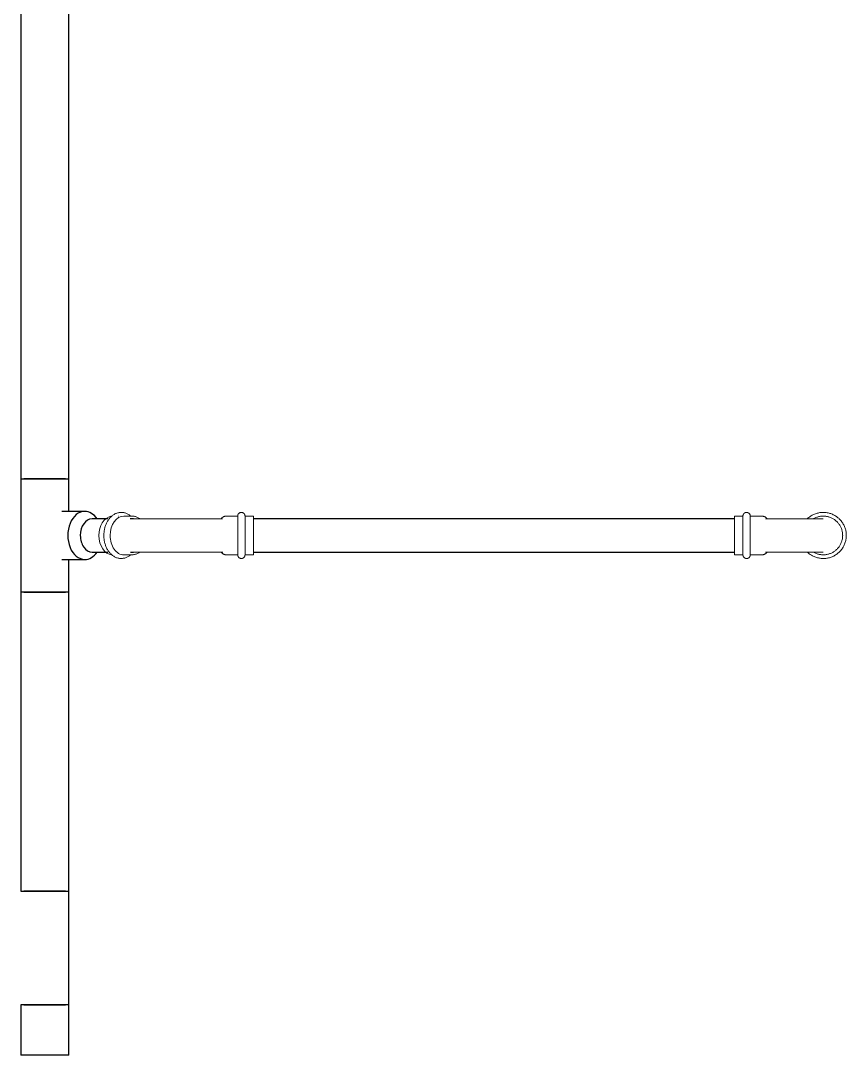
# Model space of a CAD drawing. Header units: inches. Extents: x -3327 to -1, y 8 to 1328.
# Drawn here: x -3167 to -3134.31, y 60.97 to 101.9 of the extents above; entities that cross this region are included whole.
import ezdxf

# ---------------------------------------------------------------- set-up
doc = ezdxf.new("R2010")
doc.units = ezdxf.units.IN
doc.header["$MEASUREMENT"] = 0
doc.layers.add('P-PIPE', color=3, linetype='Continuous', lineweight=9)
doc.layers.add('X - REF - FP', color=7, linetype='Continuous', true_color=0xb90000)

# ---------------------------------------------------------------- blocks, each defined once
blk = doc.blocks.new('Victaulic-VicPress316-Elbow 90-45deg Style P568_P571 - Standard-V2-SECOND LEVEL')
at = {"layer": 'P-PIPE'}
for p, q in [((-3203.704, 731.097), (-3203.704, 730.203)), ((-3202.389, 730.206), (-3202.389, 731.097)), ((-3203.813, 730.051), (-3203.813, 729.6)), ((-3202.28, 729.6), (-3202.28, 730.051)), ((-3203.046, 729.6), (-3203.813, 729.6)), ((-3202.28, 729.6), (-3203.046, 729.6)), ((-3203.813, 729.309), (-3203.813, 728.97)), ((-3203.046, 729.309), (-3203.813, 729.309)), ((-3202.28, 729.309), (-3203.046, 729.309)), ((-3202.28, 728.97), (-3202.28, 729.309)), ((-3203.813, 728.97), (-3203.046, 728.97)), ((-3203.046, 728.97), (-3202.28, 728.97))]:
    blk.add_line(p, q, dxfattribs=at)
at = {"layer": 'P-PIPE', "flags": 128}
for points in [[(-3203.046, 733.402), (-3203.083, 733.401), (-3203.119, 733.399), (-3203.155, 733.395), (-3203.191, 733.39), (-3203.227, 733.384), (-3203.263, 733.376), (-3203.298, 733.366), (-3203.333, 733.356), (-3203.367, 733.344), (-3203.401, 733.33), (-3203.434, 733.315), (-3203.467, 733.299), (-3203.499, 733.281), (-3203.53, 733.263), (-3203.561, 733.243), (-3203.591, 733.222), (-3203.619, 733.199), (-3203.647, 733.176), (-3203.674, 733.151), (-3203.7, 733.125), (-3203.725, 733.099), (-3203.749, 733.071), (-3203.772, 733.043), (-3203.793, 733.013), (-3203.813, 732.983), (-3203.833, 732.952), (-3203.85, 732.92), (-3203.867, 732.887), (-3203.882, 732.854), (-3203.896, 732.82), (-3203.909, 732.786), (-3203.92, 732.751), (-3203.93, 732.716), (-3203.938, 732.681), (-3203.945, 732.645), (-3203.95, 732.609), (-3203.954, 732.573), (-3203.957, 732.536), (-3203.958, 732.5), (-3203.958, 732.463), (-3203.956, 732.427), (-3203.953, 732.391), (-3203.948, 732.354), (-3203.942, 732.318), (-3203.934, 732.283), (-3203.925, 732.247), (-3203.915, 732.212), (-3203.903, 732.178), (-3203.89, 732.144), (-3203.875, 732.11), (-3203.859, 732.078), (-3203.842, 732.045), (-3203.824, 732.014), (-3203.804, 731.983), (-3203.783, 731.953), (-3203.761, 731.924), (-3203.738, 731.896), (-3203.714, 731.869)], [(-3203.046, 733.257), (-3203.077, 733.256), (-3203.107, 733.254), (-3203.138, 733.251), (-3203.168, 733.247), (-3203.198, 733.241), (-3203.228, 733.235), (-3203.258, 733.227), (-3203.287, 733.218), (-3203.316, 733.207), (-3203.345, 733.196), (-3203.373, 733.183), (-3203.4, 733.17), (-3203.427, 733.155), (-3203.453, 733.139), (-3203.479, 733.123), (-3203.504, 733.105), (-3203.528, 733.086), (-3203.551, 733.066), (-3203.574, 733.046), (-3203.596, 733.024), (-3203.617, 733.002), (-3203.637, 732.978), (-3203.656, 732.954), (-3203.674, 732.93), (-3203.691, 732.904), (-3203.707, 732.878), (-3203.722, 732.851), (-3203.736, 732.824), (-3203.749, 732.796), (-3203.76, 732.768), (-3203.771, 732.739), (-3203.78, 732.71), (-3203.789, 732.68), (-3203.796, 732.65), (-3203.801, 732.62), (-3203.806, 732.59), (-3203.809, 732.559), (-3203.812, 732.529), (-3203.812, 732.498), (-3203.812, 732.468), (-3203.811, 732.437), (-3203.808, 732.406), (-3203.804, 732.376), (-3203.799, 732.346), (-3203.792, 732.316), (-3203.785, 732.286), (-3203.776, 732.257), (-3203.766, 732.228), (-3203.755, 732.199), (-3203.743, 732.171), (-3203.73, 732.143), (-3203.715, 732.116), (-3203.704, 732.096)], [(-3202.389, 731.858), (-3202.367, 731.881), (-3202.343, 731.909), (-3202.32, 731.937), (-3202.299, 731.967), (-3202.279, 731.997), (-3202.26, 732.028), (-3202.242, 732.06), (-3202.225, 732.093), (-3202.21, 732.126), (-3202.196, 732.16), (-3202.183, 732.194), (-3202.172, 732.229), (-3202.163, 732.264), (-3202.154, 732.299), (-3202.147, 732.335), (-3202.142, 732.371), (-3202.138, 732.407), (-3202.135, 732.444), (-3202.134, 732.48), (-3202.134, 732.517), (-3202.136, 732.553), (-3202.139, 732.589), (-3202.144, 732.626), (-3202.15, 732.662), (-3202.158, 732.697), (-3202.167, 732.733), (-3202.177, 732.768), (-3202.189, 732.802), (-3202.202, 732.836), (-3202.217, 732.87), (-3202.233, 732.902), (-3202.25, 732.935), (-3202.268, 732.966), (-3202.288, 732.997), (-3202.309, 733.027), (-3202.331, 733.056), (-3202.354, 733.084), (-3202.378, 733.111), (-3202.404, 733.137), (-3202.43, 733.163), (-3202.457, 733.187), (-3202.486, 733.21), (-3202.515, 733.231), (-3202.545, 733.252), (-3202.576, 733.271), (-3202.608, 733.29), (-3202.64, 733.307), (-3202.673, 733.322), (-3202.706, 733.336), (-3202.741, 733.349), (-3202.775, 733.361), (-3202.81, 733.371), (-3202.846, 733.38), (-3202.881, 733.387), (-3202.917, 733.393), (-3202.954, 733.397), (-3202.99, 733.4), (-3203.026, 733.402), (-3203.046, 733.402)], [(-3202.385, 732.102), (-3202.37, 732.129), (-3202.356, 732.156), (-3202.343, 732.184), (-3202.332, 732.212), (-3202.321, 732.241), (-3202.312, 732.27), (-3202.304, 732.3), (-3202.297, 732.33), (-3202.291, 732.36), (-3202.286, 732.39), (-3202.283, 732.421), (-3202.281, 732.451), (-3202.28, 732.482), (-3202.28, 732.512), (-3202.281, 732.543), (-3202.284, 732.574), (-3202.288, 732.604), (-3202.293, 732.634), (-3202.3, 732.664), (-3202.307, 732.694), (-3202.316, 732.723), (-3202.326, 732.752), (-3202.337, 732.781), (-3202.349, 732.809), (-3202.362, 732.837), (-3202.377, 732.864), (-3202.392, 732.89), (-3202.409, 732.916), (-3202.426, 732.941), (-3202.445, 732.966), (-3202.464, 732.989), (-3202.485, 733.012), (-3202.506, 733.034), (-3202.528, 733.055), (-3202.551, 733.075), (-3202.575, 733.095), (-3202.6, 733.113), (-3202.625, 733.13), (-3202.651, 733.147), (-3202.677, 733.162), (-3202.705, 733.176), (-3202.732, 733.189), (-3202.761, 733.201), (-3202.789, 733.212), (-3202.818, 733.222), (-3202.848, 733.23), (-3202.878, 733.238), (-3202.908, 733.244), (-3202.938, 733.249), (-3202.968, 733.253), (-3202.999, 733.255), (-3203.029, 733.256), (-3203.046, 733.257)], [(-3203.704, 732.49), (-3203.704, 732.489), (-3203.704, 732.486), (-3203.704, 732.48), (-3203.704, 732.472), (-3203.704, 732.462), (-3203.704, 732.45), (-3203.704, 732.436), (-3203.704, 732.419), (-3203.704, 732.401), (-3203.704, 732.38), (-3203.704, 732.357), (-3203.704, 732.333), (-3203.704, 732.306), (-3203.704, 732.277), (-3203.704, 732.247), (-3203.704, 732.214), (-3203.704, 732.18), (-3203.704, 732.144), (-3203.704, 732.107), (-3203.704, 732.068), (-3203.704, 732.027), (-3203.704, 731.985), (-3203.704, 731.941), (-3203.704, 731.896), (-3203.704, 731.85), (-3203.704, 731.802), (-3203.704, 731.754), (-3203.704, 731.704), (-3203.704, 731.653), (-3203.704, 731.602), (-3203.704, 731.549), (-3203.704, 731.496), (-3203.704, 731.443), (-3203.704, 731.388), (-3203.704, 731.334), (-3203.704, 731.279), (-3203.704, 731.223), (-3203.704, 731.168), (-3203.704, 731.112), (-3203.704, 731.097)], [(-3202.389, 731.097), (-3202.389, 731.153), (-3202.389, 731.208), (-3202.389, 731.264), (-3202.389, 731.319), (-3202.389, 731.374), (-3202.389, 731.428), (-3202.389, 731.482), (-3202.389, 731.535), (-3202.389, 731.588), (-3202.389, 731.639), (-3202.389, 731.69), (-3202.389, 731.74), (-3202.389, 731.789), (-3202.389, 731.837), (-3202.389, 731.884), (-3202.389, 731.929), (-3202.389, 731.973), (-3202.389, 732.016), (-3202.389, 732.057), (-3202.389, 732.096), (-3202.389, 732.134), (-3202.389, 732.171), (-3202.389, 732.205), (-3202.389, 732.238), (-3202.389, 732.269), (-3202.389, 732.298), (-3202.389, 732.326), (-3202.389, 732.351), (-3202.389, 732.374), (-3202.389, 732.395), (-3202.389, 732.414), (-3202.389, 732.432), (-3202.389, 732.446), (-3202.389, 732.459), (-3202.389, 732.47), (-3202.389, 732.478), (-3202.389, 732.484), (-3202.389, 732.488), (-3202.389, 732.49), (-3202.389, 732.49)], [(-3203.813, 730.051), (-3203.812, 730.062), (-3203.812, 730.073), (-3203.811, 730.084), (-3203.809, 730.094), (-3203.807, 730.105), (-3203.805, 730.116), (-3203.802, 730.126), (-3203.799, 730.137), (-3203.795, 730.147), (-3203.791, 730.157), (-3203.787, 730.167), (-3203.782, 730.177), (-3203.777, 730.186), (-3203.771, 730.196), (-3203.765, 730.205), (-3203.759, 730.214), (-3203.752, 730.222), (-3203.745, 730.231), (-3203.738, 730.239), (-3203.73, 730.246), (-3203.722, 730.254), (-3203.714, 730.261), (-3203.705, 730.268), (-3203.704, 730.269)], [(-3202.389, 730.269), (-3202.38, 730.262), (-3202.372, 730.255), (-3202.364, 730.248), (-3202.356, 730.24), (-3202.348, 730.232), (-3202.341, 730.224), (-3202.335, 730.215), (-3202.328, 730.207), (-3202.322, 730.197), (-3202.317, 730.188), (-3202.311, 730.179), (-3202.306, 730.169), (-3202.302, 730.159), (-3202.298, 730.149), (-3202.294, 730.139), (-3202.291, 730.128), (-3202.288, 730.118), (-3202.285, 730.107), (-3202.283, 730.096), (-3202.282, 730.086), (-3202.281, 730.075), (-3202.28, 730.064), (-3202.28, 730.053), (-3202.28, 730.051)], [(-3203.813, 729.309), (-3203.818, 729.309), (-3203.824, 729.309), (-3203.83, 729.31), (-3203.836, 729.31), (-3203.841, 729.311), (-3203.847, 729.313), (-3203.853, 729.314), (-3203.858, 729.316), (-3203.864, 729.318), (-3203.869, 729.32), (-3203.875, 729.322), (-3203.88, 729.325), (-3203.885, 729.328), (-3203.89, 729.331), (-3203.895, 729.334), (-3203.899, 729.337), (-3203.904, 729.341), (-3203.908, 729.345), (-3203.913, 729.349), (-3203.917, 729.353), (-3203.921, 729.357), (-3203.925, 729.361), (-3203.928, 729.366), (-3203.932, 729.371), (-3203.935, 729.375), (-3203.938, 729.38), (-3203.941, 729.385), (-3203.944, 729.391), (-3203.946, 729.396), (-3203.948, 729.401), (-3203.95, 729.407), (-3203.952, 729.412), (-3203.953, 729.418), (-3203.955, 729.424), (-3203.956, 729.429), (-3203.957, 729.435), (-3203.957, 729.441), (-3203.958, 729.447), (-3203.958, 729.452), (-3203.958, 729.458), (-3203.958, 729.464), (-3203.957, 729.47), (-3203.956, 729.476), (-3203.955, 729.481), (-3203.954, 729.487), (-3203.953, 729.493), (-3203.951, 729.498), (-3203.949, 729.504), (-3203.947, 729.509), (-3203.945, 729.515), (-3203.942, 729.52), (-3203.94, 729.525), (-3203.937, 729.53), (-3203.934, 729.535), (-3203.93, 729.54), (-3203.927, 729.544), (-3203.923, 729.549), (-3203.919, 729.553), (-3203.915, 729.557), (-3203.911, 729.561), (-3203.906, 729.565), (-3203.902, 729.569), (-3203.897, 729.572), (-3203.892, 729.576), (-3203.888, 729.579), (-3203.882, 729.582), (-3203.877, 729.584), (-3203.872, 729.587), (-3203.867, 729.589), (-3203.861, 729.591), (-3203.856, 729.593), (-3203.85, 729.595), (-3203.845, 729.596), (-3203.839, 729.597), (-3203.833, 729.598), (-3203.827, 729.599), (-3203.821, 729.599), (-3203.816, 729.599), (-3203.813, 729.6)], [(-3203.046, 729.6), (-3203.077, 729.6), (-3203.107, 729.6), (-3203.138, 729.6), (-3203.168, 729.6), (-3203.198, 729.6), (-3203.228, 729.6), (-3203.258, 729.6), (-3203.287, 729.6), (-3203.316, 729.6), (-3203.345, 729.6), (-3203.373, 729.6), (-3203.4, 729.6), (-3203.427, 729.6), (-3203.453, 729.6), (-3203.479, 729.6), (-3203.504, 729.6), (-3203.528, 729.6), (-3203.551, 729.6), (-3203.574, 729.6), (-3203.596, 729.6), (-3203.617, 729.6), (-3203.637, 729.6), (-3203.656, 729.6), (-3203.674, 729.6), (-3203.691, 729.6), (-3203.707, 729.6), (-3203.722, 729.6), (-3203.736, 729.6), (-3203.749, 729.6), (-3203.76, 729.6), (-3203.771, 729.6), (-3203.78, 729.6), (-3203.789, 729.6), (-3203.796, 729.6), (-3203.801, 729.6), (-3203.806, 729.6), (-3203.809, 729.6), (-3203.812, 729.6), (-3203.812, 729.6), (-3203.813, 729.6)], [(-3203.813, 729.6), (-3203.812, 729.6), (-3203.81, 729.6), (-3203.807, 729.6), (-3203.803, 729.6), (-3203.797, 729.6), (-3203.791, 729.6), (-3203.783, 729.6), (-3203.774, 729.6)], [(-3202.28, 729.6), (-3202.28, 729.6), (-3202.282, 729.6), (-3202.285, 729.6), (-3202.289, 729.6), (-3202.295, 729.6), (-3202.302, 729.6), (-3202.309, 729.6), (-3202.318, 729.6), (-3202.329, 729.6), (-3202.34, 729.6), (-3202.353, 729.6), (-3202.366, 729.6), (-3202.381, 729.6), (-3202.397, 729.6), (-3202.413, 729.6), (-3202.431, 729.6), (-3202.45, 729.6), (-3202.47, 729.6), (-3202.49, 729.6), (-3202.512, 729.6), (-3202.534, 729.6), (-3202.558, 729.6), (-3202.582, 729.6), (-3202.606, 729.6), (-3202.632, 729.6), (-3202.658, 729.6), (-3202.685, 729.6), (-3202.712, 729.6), (-3202.74, 729.6), (-3202.768, 729.6), (-3202.797, 729.6), (-3202.826, 729.6), (-3202.856, 729.6), (-3202.886, 729.6), (-3202.916, 729.6), (-3202.946, 729.6), (-3202.977, 729.6), (-3203.007, 729.6), (-3203.038, 729.6), (-3203.046, 729.6)], [(-3202.321, 729.6), (-3202.312, 729.6), (-3202.304, 729.6), (-3202.297, 729.6), (-3202.291, 729.6), (-3202.286, 729.6), (-3202.283, 729.6), (-3202.281, 729.6), (-3202.28, 729.6), (-3202.28, 729.6)], [(-3202.28, 729.6), (-3202.274, 729.599), (-3202.268, 729.599), (-3202.262, 729.598), (-3202.256, 729.598), (-3202.251, 729.597), (-3202.245, 729.595), (-3202.239, 729.594), (-3202.234, 729.592), (-3202.228, 729.59), (-3202.223, 729.588), (-3202.218, 729.586), (-3202.212, 729.583), (-3202.207, 729.58), (-3202.202, 729.577), (-3202.197, 729.574), (-3202.193, 729.571), (-3202.188, 729.567), (-3202.184, 729.563), (-3202.179, 729.559), (-3202.175, 729.555), (-3202.171, 729.551), (-3202.167, 729.547), (-3202.164, 729.542), (-3202.16, 729.537), (-3202.157, 729.533), (-3202.154, 729.528), (-3202.151, 729.523), (-3202.149, 729.517), (-3202.146, 729.512), (-3202.144, 729.507), (-3202.142, 729.501), (-3202.14, 729.496), (-3202.139, 729.49), (-3202.137, 729.484), (-3202.136, 729.479), (-3202.135, 729.473), (-3202.135, 729.467), (-3202.134, 729.461), (-3202.134, 729.456), (-3202.134, 729.45), (-3202.134, 729.444), (-3202.135, 729.438), (-3202.136, 729.432), (-3202.137, 729.427), (-3202.138, 729.421), (-3202.139, 729.415), (-3202.141, 729.41), (-3202.143, 729.404), (-3202.145, 729.399), (-3202.147, 729.393), (-3202.15, 729.388), (-3202.152, 729.383), (-3202.155, 729.378), (-3202.159, 729.373), (-3202.162, 729.368), (-3202.165, 729.364), (-3202.169, 729.359), (-3202.173, 729.355), (-3202.177, 729.351), (-3202.181, 729.347), (-3202.186, 729.343), (-3202.19, 729.339), (-3202.195, 729.336), (-3202.2, 729.332), (-3202.205, 729.329), (-3202.21, 729.326), (-3202.215, 729.324), (-3202.22, 729.321), (-3202.225, 729.319), (-3202.231, 729.317), (-3202.236, 729.315), (-3202.242, 729.313), (-3202.248, 729.312), (-3202.253, 729.311), (-3202.259, 729.31), (-3202.265, 729.309), (-3202.271, 729.309), (-3202.276, 729.309), (-3202.28, 729.309)], [(-3203.771, 729.309), (-3203.78, 729.309), (-3203.789, 729.309), (-3203.796, 729.309), (-3203.801, 729.309), (-3203.806, 729.309), (-3203.809, 729.309), (-3203.812, 729.309), (-3203.812, 729.309), (-3203.813, 729.309)], [(-3203.813, 729.309), (-3203.812, 729.309), (-3203.81, 729.309), (-3203.807, 729.309), (-3203.803, 729.309), (-3203.797, 729.309), (-3203.791, 729.309), (-3203.783, 729.309), (-3203.774, 729.309), (-3203.763, 729.309), (-3203.752, 729.309), (-3203.74, 729.309), (-3203.726, 729.309), (-3203.711, 729.309), (-3203.695, 729.309), (-3203.679, 729.309), (-3203.661, 729.309), (-3203.642, 729.309), (-3203.622, 729.309), (-3203.602, 729.309), (-3203.58, 729.309), (-3203.558, 729.309), (-3203.534, 729.309), (-3203.51, 729.309), (-3203.486, 729.309), (-3203.46, 729.309), (-3203.434, 729.309), (-3203.407, 729.309), (-3203.38, 729.309), (-3203.352, 729.309), (-3203.324, 729.309), (-3203.295, 729.309), (-3203.266, 729.309), (-3203.236, 729.309), (-3203.206, 729.309), (-3203.176, 729.309), (-3203.146, 729.309), (-3203.116, 729.309), (-3203.085, 729.309), (-3203.054, 729.309), (-3203.046, 729.309)], [(-3203.046, 729.309), (-3203.015, 729.309), (-3202.985, 729.309), (-3202.954, 729.309), (-3202.924, 729.309), (-3202.894, 729.309), (-3202.864, 729.309), (-3202.834, 729.309), (-3202.805, 729.309), (-3202.776, 729.309), (-3202.748, 729.309), (-3202.72, 729.309), (-3202.692, 729.309), (-3202.665, 729.309), (-3202.639, 729.309), (-3202.613, 729.309), (-3202.588, 729.309), (-3202.564, 729.309), (-3202.541, 729.309), (-3202.518, 729.309), (-3202.496, 729.309), (-3202.475, 729.309), (-3202.455, 729.309), (-3202.436, 729.309), (-3202.418, 729.309), (-3202.401, 729.309), (-3202.385, 729.309), (-3202.37, 729.309), (-3202.356, 729.309), (-3202.343, 729.309), (-3202.332, 729.309), (-3202.321, 729.309), (-3202.312, 729.309), (-3202.304, 729.309), (-3202.297, 729.309), (-3202.291, 729.309), (-3202.286, 729.309), (-3202.283, 729.309), (-3202.281, 729.309), (-3202.28, 729.309), (-3202.28, 729.309)], [(-3202.28, 729.309), (-3202.28, 729.309), (-3202.282, 729.309), (-3202.285, 729.309), (-3202.289, 729.309), (-3202.295, 729.309), (-3202.302, 729.309), (-3202.309, 729.309), (-3202.318, 729.309)]]:
    blk.add_lwpolyline(points, dxfattribs=at)
blk = doc.blocks.new('Victaulic-VicPress316-Elbow 90-45deg Style P568_P571 - Standard-V66-SECOND LEVEL')
at = {"layer": 'P-PIPE'}
for p, q in [((-3163.121, 82.299), (-3163.138, 82.299)), ((-3162.603, 82.299), (-3162.915, 82.299)), ((-3158.408, 82.299), (-3158.849, 82.299)), ((-3158.408, 82.299), (-3158.408, 81.532)), ((-3157.778, 82.299), (-3158.117, 82.299)), ((-3158.117, 82.299), (-3158.117, 81.532)), ((-3157.778, 81.532), (-3157.778, 82.299)), ((-3161.581, 82.19), (-3162.526, 82.19)), ((-3159.004, 82.19), (-3160.294, 82.19)), ((-3158.408, 81.532), (-3158.408, 80.766)), ((-3158.117, 81.532), (-3158.117, 80.766)), ((-3157.778, 80.766), (-3157.778, 81.532)), ((-3162.915, 80.766), (-3162.603, 80.766)), ((-3162.526, 80.875), (-3161.581, 80.875)), ((-3160.294, 80.875), (-3159.001, 80.875)), ((-3158.849, 80.766), (-3158.408, 80.766)), ((-3158.117, 80.766), (-3157.778, 80.766))]:
    blk.add_line(p, q, dxfattribs=at)
at = {"layer": 'P-PIPE', "flags": 128}
for points in [[(-3162.651, 82.305), (-3162.675, 82.324), (-3162.7, 82.342), (-3162.725, 82.359), (-3162.752, 82.374), (-3162.779, 82.388), (-3162.806, 82.401), (-3162.834, 82.412), (-3162.863, 82.421), (-3162.892, 82.429), (-3162.921, 82.435), (-3162.95, 82.44), (-3162.98, 82.443), (-3163.01, 82.444), (-3163.04, 82.444), (-3163.07, 82.442), (-3163.099, 82.438), (-3163.129, 82.433), (-3163.158, 82.426), (-3163.187, 82.417), (-3163.215, 82.407), (-3163.243, 82.395), (-3163.27, 82.382), (-3163.297, 82.367), (-3163.323, 82.351), (-3163.348, 82.334), (-3163.373, 82.316), (-3163.396, 82.296), (-3163.419, 82.275), (-3163.441, 82.253), (-3163.463, 82.23), (-3163.483, 82.206), (-3163.503, 82.182), (-3163.522, 82.156), (-3163.54, 82.129), (-3163.557, 82.102), (-3163.573, 82.073), (-3163.589, 82.044), (-3163.603, 82.015), (-3163.616, 81.984), (-3163.629, 81.953), (-3163.641, 81.922), (-3163.651, 81.89), (-3163.661, 81.857), (-3163.67, 81.825), (-3163.678, 81.791), (-3163.685, 81.758), (-3163.691, 81.724), (-3163.695, 81.689), (-3163.699, 81.655), (-3163.702, 81.62), (-3163.704, 81.586), (-3163.705, 81.551), (-3163.706, 81.532)], [(-3162.28, 82.19), (-3162.297, 82.202), (-3162.321, 82.217), (-3162.345, 82.231), (-3162.371, 82.245), (-3162.397, 82.256), (-3162.424, 82.267), (-3162.451, 82.276), (-3162.479, 82.284), (-3162.508, 82.29), (-3162.537, 82.295), (-3162.566, 82.297), (-3162.595, 82.299), (-3162.603, 82.299)], [(-3159.067, 82.19), (-3159.06, 82.198), (-3159.053, 82.207), (-3159.046, 82.215), (-3159.038, 82.222), (-3159.03, 82.23), (-3159.022, 82.237), (-3159.013, 82.244), (-3159.005, 82.25), (-3158.996, 82.256), (-3158.986, 82.262), (-3158.977, 82.267), (-3158.967, 82.272), (-3158.957, 82.276), (-3158.947, 82.281), (-3158.937, 82.284), (-3158.926, 82.288), (-3158.916, 82.29), (-3158.905, 82.293), (-3158.895, 82.295), (-3158.884, 82.297), (-3158.873, 82.298), (-3158.862, 82.298), (-3158.851, 82.299), (-3158.849, 82.299)], [(-3158.408, 82.299), (-3158.408, 82.305), (-3158.407, 82.31), (-3158.407, 82.316), (-3158.406, 82.322), (-3158.405, 82.328), (-3158.403, 82.333), (-3158.402, 82.339), (-3158.4, 82.345), (-3158.398, 82.35), (-3158.396, 82.355), (-3158.394, 82.361), (-3158.391, 82.366), (-3158.388, 82.371), (-3158.385, 82.376), (-3158.382, 82.381), (-3158.379, 82.386), (-3158.375, 82.39), (-3158.372, 82.395), (-3158.368, 82.399), (-3158.363, 82.403), (-3158.359, 82.407), (-3158.355, 82.411), (-3158.35, 82.415), (-3158.346, 82.418), (-3158.341, 82.421), (-3158.336, 82.424), (-3158.331, 82.427), (-3158.326, 82.43), (-3158.32, 82.432), (-3158.315, 82.434), (-3158.309, 82.436), (-3158.304, 82.438), (-3158.298, 82.44), (-3158.293, 82.441), (-3158.287, 82.442), (-3158.281, 82.443), (-3158.275, 82.444), (-3158.27, 82.444), (-3158.264, 82.444), (-3158.258, 82.444), (-3158.252, 82.444), (-3158.246, 82.443), (-3158.24, 82.443), (-3158.235, 82.442), (-3158.229, 82.44), (-3158.223, 82.439), (-3158.218, 82.437), (-3158.212, 82.435), (-3158.207, 82.433), (-3158.202, 82.431), (-3158.196, 82.429), (-3158.191, 82.426), (-3158.186, 82.423), (-3158.181, 82.42), (-3158.176, 82.416), (-3158.172, 82.413), (-3158.167, 82.409), (-3158.163, 82.405), (-3158.159, 82.401), (-3158.155, 82.397), (-3158.151, 82.393), (-3158.147, 82.388), (-3158.144, 82.384), (-3158.141, 82.379), (-3158.137, 82.374), (-3158.135, 82.369), (-3158.132, 82.364), (-3158.129, 82.358), (-3158.127, 82.353), (-3158.125, 82.348), (-3158.123, 82.342), (-3158.122, 82.336), (-3158.12, 82.331), (-3158.119, 82.325), (-3158.118, 82.319), (-3158.117, 82.314), (-3158.117, 82.308), (-3158.117, 82.302), (-3158.117, 82.299)], [(-3158.408, 82.257), (-3158.408, 82.267), (-3158.408, 82.275), (-3158.408, 82.282), (-3158.408, 82.288), (-3158.408, 82.292), (-3158.408, 82.296), (-3158.408, 82.298), (-3158.408, 82.299), (-3158.408, 82.299)], [(-3158.408, 82.299), (-3158.408, 82.298), (-3158.408, 82.296), (-3158.408, 82.293), (-3158.408, 82.289), (-3158.408, 82.283), (-3158.408, 82.277), (-3158.408, 82.269), (-3158.408, 82.26), (-3158.408, 82.25), (-3158.408, 82.238), (-3158.408, 82.226), (-3158.408, 82.212), (-3158.408, 82.197), (-3158.408, 82.182), (-3158.408, 82.165), (-3158.408, 82.147), (-3158.408, 82.128), (-3158.408, 82.109), (-3158.408, 82.088), (-3158.408, 82.066), (-3158.408, 82.044), (-3158.408, 82.021), (-3158.408, 81.997), (-3158.408, 81.972), (-3158.408, 81.946), (-3158.408, 81.92), (-3158.408, 81.894), (-3158.408, 81.866), (-3158.408, 81.838), (-3158.408, 81.81), (-3158.408, 81.781), (-3158.408, 81.752), (-3158.408, 81.723), (-3158.408, 81.693), (-3158.408, 81.663), (-3158.408, 81.632), (-3158.408, 81.602), (-3158.408, 81.571), (-3158.408, 81.541), (-3158.408, 81.532)], [(-3158.117, 81.532), (-3158.117, 81.563), (-3158.117, 81.594), (-3158.117, 81.624), (-3158.117, 81.654), (-3158.117, 81.685), (-3158.117, 81.714), (-3158.117, 81.744), (-3158.117, 81.773), (-3158.117, 81.802), (-3158.117, 81.831), (-3158.117, 81.859), (-3158.117, 81.886), (-3158.117, 81.913), (-3158.117, 81.939), (-3158.117, 81.965), (-3158.117, 81.99), (-3158.117, 82.014), (-3158.117, 82.038), (-3158.117, 82.06), (-3158.117, 82.082), (-3158.117, 82.103), (-3158.117, 82.123), (-3158.117, 82.142), (-3158.117, 82.16), (-3158.117, 82.177), (-3158.117, 82.193), (-3158.117, 82.208), (-3158.117, 82.222), (-3158.117, 82.235), (-3158.117, 82.247), (-3158.117, 82.257), (-3158.117, 82.267), (-3158.117, 82.275), (-3158.117, 82.282), (-3158.117, 82.288), (-3158.117, 82.292), (-3158.117, 82.296), (-3158.117, 82.298), (-3158.117, 82.299), (-3158.117, 82.299)], [(-3158.117, 82.299), (-3158.117, 82.298), (-3158.117, 82.296), (-3158.117, 82.293), (-3158.117, 82.289), (-3158.117, 82.283), (-3158.117, 82.277), (-3158.117, 82.269), (-3158.117, 82.26)], [(-3160.294, 82.19), (-3160.367, 82.19), (-3160.44, 82.19), (-3160.512, 82.19), (-3160.584, 82.19), (-3160.656, 82.19), (-3160.727, 82.19), (-3160.797, 82.19), (-3160.867, 82.19), (-3160.935, 82.19), (-3161.003, 82.19), (-3161.069, 82.19), (-3161.135, 82.19), (-3161.199, 82.19), (-3161.261, 82.19), (-3161.322, 82.19), (-3161.381, 82.19), (-3161.439, 82.19), (-3161.494, 82.19), (-3161.548, 82.19), (-3161.581, 82.19)], [(-3163.706, 81.532), (-3163.705, 81.498), (-3163.704, 81.463), (-3163.701, 81.428), (-3163.698, 81.394), (-3163.693, 81.359), (-3163.688, 81.325), (-3163.682, 81.291), (-3163.674, 81.258), (-3163.666, 81.225), (-3163.657, 81.192), (-3163.647, 81.16), (-3163.635, 81.128), (-3163.623, 81.097), (-3163.61, 81.066), (-3163.596, 81.036), (-3163.582, 81.007), (-3163.566, 80.978), (-3163.549, 80.95), (-3163.532, 80.923), (-3163.513, 80.897), (-3163.494, 80.871), (-3163.474, 80.847), (-3163.453, 80.823), (-3163.431, 80.801), (-3163.409, 80.78), (-3163.385, 80.759), (-3163.361, 80.74), (-3163.336, 80.722), (-3163.311, 80.706), (-3163.285, 80.69), (-3163.258, 80.676), (-3163.23, 80.664), (-3163.202, 80.653), (-3163.174, 80.643), (-3163.145, 80.636), (-3163.115, 80.629), (-3163.086, 80.625), (-3163.056, 80.622), (-3163.026, 80.62), (-3162.996, 80.621), (-3162.966, 80.623), (-3162.937, 80.627), (-3162.907, 80.632), (-3162.878, 80.639), (-3162.849, 80.648), (-3162.821, 80.658), (-3162.793, 80.67), (-3162.766, 80.683), (-3162.739, 80.697), (-3162.714, 80.713), (-3162.688, 80.73), (-3162.664, 80.749), (-3162.643, 80.766)], [(-3158.408, 81.532), (-3158.408, 81.502), (-3158.408, 81.471), (-3158.408, 81.441), (-3158.408, 81.41), (-3158.408, 81.38), (-3158.408, 81.35), (-3158.408, 81.32), (-3158.408, 81.291), (-3158.408, 81.262), (-3158.408, 81.234), (-3158.408, 81.206), (-3158.408, 81.178), (-3158.408, 81.151), (-3158.408, 81.125), (-3158.408, 81.099), (-3158.408, 81.075), (-3158.408, 81.05), (-3158.408, 81.027), (-3158.408, 81.004), (-3158.408, 80.982), (-3158.408, 80.962), (-3158.408, 80.942), (-3158.408, 80.922), (-3158.408, 80.904), (-3158.408, 80.887), (-3158.408, 80.871), (-3158.408, 80.856), (-3158.408, 80.842), (-3158.408, 80.83), (-3158.408, 80.818), (-3158.408, 80.807), (-3158.408, 80.798), (-3158.408, 80.79), (-3158.408, 80.783), (-3158.408, 80.777), (-3158.408, 80.772), (-3158.408, 80.769), (-3158.408, 80.767), (-3158.408, 80.766), (-3158.408, 80.766)], [(-3158.117, 80.766), (-3158.117, 80.766), (-3158.117, 80.768), (-3158.117, 80.771), (-3158.117, 80.776), (-3158.117, 80.781), (-3158.117, 80.788), (-3158.117, 80.796), (-3158.117, 80.805), (-3158.117, 80.815), (-3158.117, 80.826), (-3158.117, 80.839), (-3158.117, 80.852), (-3158.117, 80.867), (-3158.117, 80.883), (-3158.117, 80.9), (-3158.117, 80.917), (-3158.117, 80.936), (-3158.117, 80.956), (-3158.117, 80.977), (-3158.117, 80.998), (-3158.117, 81.021), (-3158.117, 81.044), (-3158.117, 81.068), (-3158.117, 81.093), (-3158.117, 81.118), (-3158.117, 81.144), (-3158.117, 81.171), (-3158.117, 81.198), (-3158.117, 81.226), (-3158.117, 81.255), (-3158.117, 81.283), (-3158.117, 81.313), (-3158.117, 81.342), (-3158.117, 81.372), (-3158.117, 81.402), (-3158.117, 81.432), (-3158.117, 81.463), (-3158.117, 81.493), (-3158.117, 81.524), (-3158.117, 81.532)], [(-3162.603, 80.766), (-3162.574, 80.767), (-3162.544, 80.769), (-3162.515, 80.773), (-3162.487, 80.779), (-3162.459, 80.786), (-3162.431, 80.795), (-3162.404, 80.805), (-3162.378, 80.817), (-3162.352, 80.829), (-3162.327, 80.843), (-3162.303, 80.859), (-3162.28, 80.875)], [(-3161.581, 80.875), (-3161.529, 80.875), (-3161.474, 80.875), (-3161.418, 80.875), (-3161.36, 80.875), (-3161.3, 80.875), (-3161.238, 80.875), (-3161.175, 80.875), (-3161.111, 80.875), (-3161.045, 80.875), (-3160.978, 80.875), (-3160.91, 80.875), (-3160.841, 80.875), (-3160.772, 80.875), (-3160.701, 80.875), (-3160.63, 80.875), (-3160.558, 80.875), (-3160.486, 80.875), (-3160.413, 80.875), (-3160.34, 80.875), (-3160.294, 80.875)], [(-3158.849, 80.766), (-3158.86, 80.766), (-3158.871, 80.767), (-3158.882, 80.768), (-3158.893, 80.769), (-3158.903, 80.771), (-3158.914, 80.774), (-3158.924, 80.776), (-3158.935, 80.78), (-3158.945, 80.783), (-3158.955, 80.787), (-3158.965, 80.792), (-3158.975, 80.797), (-3158.985, 80.802), (-3158.994, 80.807), (-3159.003, 80.813), (-3159.012, 80.82), (-3159.02, 80.826), (-3159.029, 80.833), (-3159.037, 80.841), (-3159.045, 80.848), (-3159.052, 80.856), (-3159.059, 80.865), (-3159.066, 80.873), (-3159.067, 80.875)], [(-3158.408, 80.766), (-3158.408, 80.766), (-3158.408, 80.768), (-3158.408, 80.771), (-3158.408, 80.776), (-3158.408, 80.781), (-3158.408, 80.788), (-3158.408, 80.796), (-3158.408, 80.805)], [(-3158.117, 80.766), (-3158.117, 80.76), (-3158.117, 80.754), (-3158.118, 80.748), (-3158.118, 80.743), (-3158.12, 80.737), (-3158.121, 80.731), (-3158.122, 80.726), (-3158.124, 80.72), (-3158.126, 80.715), (-3158.128, 80.709), (-3158.13, 80.704), (-3158.133, 80.699), (-3158.136, 80.693), (-3158.139, 80.688), (-3158.142, 80.684), (-3158.145, 80.679), (-3158.149, 80.674), (-3158.153, 80.67), (-3158.157, 80.666), (-3158.161, 80.661), (-3158.165, 80.657), (-3158.169, 80.654), (-3158.174, 80.65), (-3158.179, 80.647), (-3158.184, 80.643), (-3158.188, 80.64), (-3158.194, 80.637), (-3158.199, 80.635), (-3158.204, 80.632), (-3158.209, 80.63), (-3158.215, 80.628), (-3158.22, 80.626), (-3158.226, 80.625), (-3158.232, 80.623), (-3158.237, 80.622), (-3158.243, 80.622), (-3158.249, 80.621), (-3158.255, 80.62), (-3158.261, 80.62), (-3158.266, 80.62), (-3158.272, 80.621), (-3158.278, 80.621), (-3158.284, 80.622), (-3158.289, 80.623), (-3158.295, 80.624), (-3158.301, 80.626), (-3158.306, 80.627), (-3158.312, 80.629), (-3158.317, 80.631), (-3158.323, 80.633), (-3158.328, 80.636), (-3158.333, 80.639), (-3158.338, 80.642), (-3158.343, 80.645), (-3158.348, 80.648), (-3158.352, 80.652), (-3158.357, 80.655), (-3158.361, 80.659), (-3158.365, 80.663), (-3158.369, 80.667), (-3158.373, 80.672), (-3158.377, 80.676), (-3158.38, 80.681), (-3158.384, 80.686), (-3158.387, 80.691), (-3158.39, 80.696), (-3158.392, 80.701), (-3158.395, 80.706), (-3158.397, 80.712), (-3158.399, 80.717), (-3158.401, 80.723), (-3158.403, 80.728), (-3158.404, 80.734), (-3158.405, 80.739), (-3158.406, 80.745), (-3158.407, 80.751), (-3158.407, 80.757), (-3158.408, 80.763), (-3158.408, 80.766)], [(-3158.117, 80.807), (-3158.117, 80.798), (-3158.117, 80.79), (-3158.117, 80.783), (-3158.117, 80.777), (-3158.117, 80.772), (-3158.117, 80.769), (-3158.117, 80.767), (-3158.117, 80.766), (-3158.117, 80.766)]]:
    blk.add_lwpolyline(points, dxfattribs=at)
at = {"layer": 'P-PIPE'}
for centre, major_axis, start_param, end_param in [((-3163.36, 81.532), (0, 0.767), 0.130776, 1.570796), ((-3162.915, 81.532), (0, 0.766), 0, 1.570796), ((-3163.36, 81.532), (0, 0.766), 1.570796, 3.092797), ((-3162.915, 81.532), (0, 0.767), 1.570796, 3.141593)]:
    blk.add_ellipse(centre, major_axis=major_axis, ratio=0.707107, start_param=start_param, end_param=end_param, dxfattribs=at)

msp = doc.modelspace()

# ---------------------------------------------------------------- linework, layer by layer
at = {"layer": 'X - REF - FP'}
for p, q in [((-3166.998, 123.715), (-3166.998, 83.776)), ((-3165.098, 83.776), (-3165.098, 123.715)), ((-3166.999, 83.776), (-3166.999, 79.288)), ((-3166.999, 83.776), (-3165.376, 83.776)), ((-3166.721, 83.776), (-3166.871, 83.776)), ((-3166.524, 83.776), (-3166.72, 83.776)), ((-3166.294, 83.776), (-3166.523, 83.776)), ((-3165.802, 83.776), (-3166.294, 83.776)), ((-3165.573, 83.776), (-3165.802, 83.776)), ((-3165.376, 83.776), (-3165.573, 83.776)), ((-3165.376, 83.776), (-3165.097, 83.776)), ((-3165.225, 83.776), (-3165.376, 83.776)), ((-3165.097, 82.483), (-3165.097, 83.776)), ((-3164.461, 82.483), (-3165.376, 82.483)), ((-3163.546, 82.19), (-3164.174, 82.19)), ((-3162.526, 82.19), (-3162.659, 82.19)), ((-3138.743, 82.19), (-3157.778, 82.19)), ((-3164.174, 80.875), (-3163.546, 80.875)), ((-3162.657, 80.875), (-3162.526, 80.875)), ((-3157.778, 80.875), (-3138.743, 80.875)), ((-3165.376, 80.581), (-3164.461, 80.581)), ((-3165.097, 79.288), (-3165.097, 80.581)), ((-3165.376, 79.288), (-3166.999, 79.288)), ((-3166.998, 79.288), (-3166.998, 67.454)), ((-3166.871, 79.288), (-3166.721, 79.288)), ((-3166.72, 79.288), (-3166.524, 79.288)), ((-3166.523, 79.288), (-3166.294, 79.288)), ((-3166.294, 79.288), (-3165.802, 79.288)), ((-3165.802, 79.288), (-3165.573, 79.288)), ((-3165.573, 79.288), (-3165.376, 79.288)), ((-3165.376, 79.288), (-3165.225, 79.288)), ((-3165.097, 79.288), (-3165.376, 79.288)), ((-3165.098, 67.454), (-3165.098, 79.288)), ((-3166.999, 67.454), (-3165.097, 67.454)), ((-3166.721, 67.454), (-3166.871, 67.454)), ((-3166.524, 67.454), (-3166.72, 67.454)), ((-3166.294, 67.454), (-3166.523, 67.454)), ((-3165.802, 67.454), (-3166.294, 67.454)), ((-3165.573, 67.454), (-3165.802, 67.454)), ((-3165.376, 67.454), (-3165.573, 67.454)), ((-3165.225, 67.454), (-3165.376, 67.454)), ((-3165.097, 62.965), (-3165.097, 67.454)), ((-3165.097, 62.965), (-3166.999, 62.965)), ((-3166.998, 62.965), (-3166.998, 60.965)), ((-3166.871, 62.965), (-3166.721, 62.965)), ((-3166.72, 62.965), (-3166.524, 62.965)), ((-3166.523, 62.965), (-3166.294, 62.965)), ((-3166.294, 62.965), (-3165.802, 62.965)), ((-3165.802, 62.965), (-3165.573, 62.965)), ((-3165.573, 62.965), (-3165.376, 62.965)), ((-3165.376, 62.965), (-3165.225, 62.965)), ((-3165.098, 60.965), (-3165.098, 62.965)), ((-3165.098, 60.965), (-3166.998, 60.965))]:
    msp.add_line(p, q, dxfattribs=at)
for centre, major_axis, start_param, end_param in [((-3164.461, 81.532), (0, 0.951), 0, 3.141593), ((-3164.461, 81.532), (0, 0.951), 5.4781, 6.283185), ((-3164.174, 81.532), (0, 0.657), 0, 1.570796), ((-3164.174, 81.532), (0, 0.657), 1.570796, 3.141593), ((-3164.461, 81.532), (0, 0.951), 3.141593, 3.946678)]:
    msp.add_ellipse(centre, major_axis=major_axis, ratio=0.707107, start_param=start_param, end_param=end_param, dxfattribs=at)

# ---------------------------------------------------------------- block references
msp.add_blockref('Victaulic-VicPress316-Elbow 90-45deg Style P568_P571 - Standard-V66-SECOND LEVEL', (0, 0), dxfattribs=at)
at = {"layer": 'X - REF - FP', "rotation": 270}
msp.add_blockref('Victaulic-VicPress316-Elbow 90-45deg Style P568_P571 - Standard-V2-SECOND LEVEL', (-3867.713, -3121.514), dxfattribs=at)

doc.saveas('drawing.dxf')
